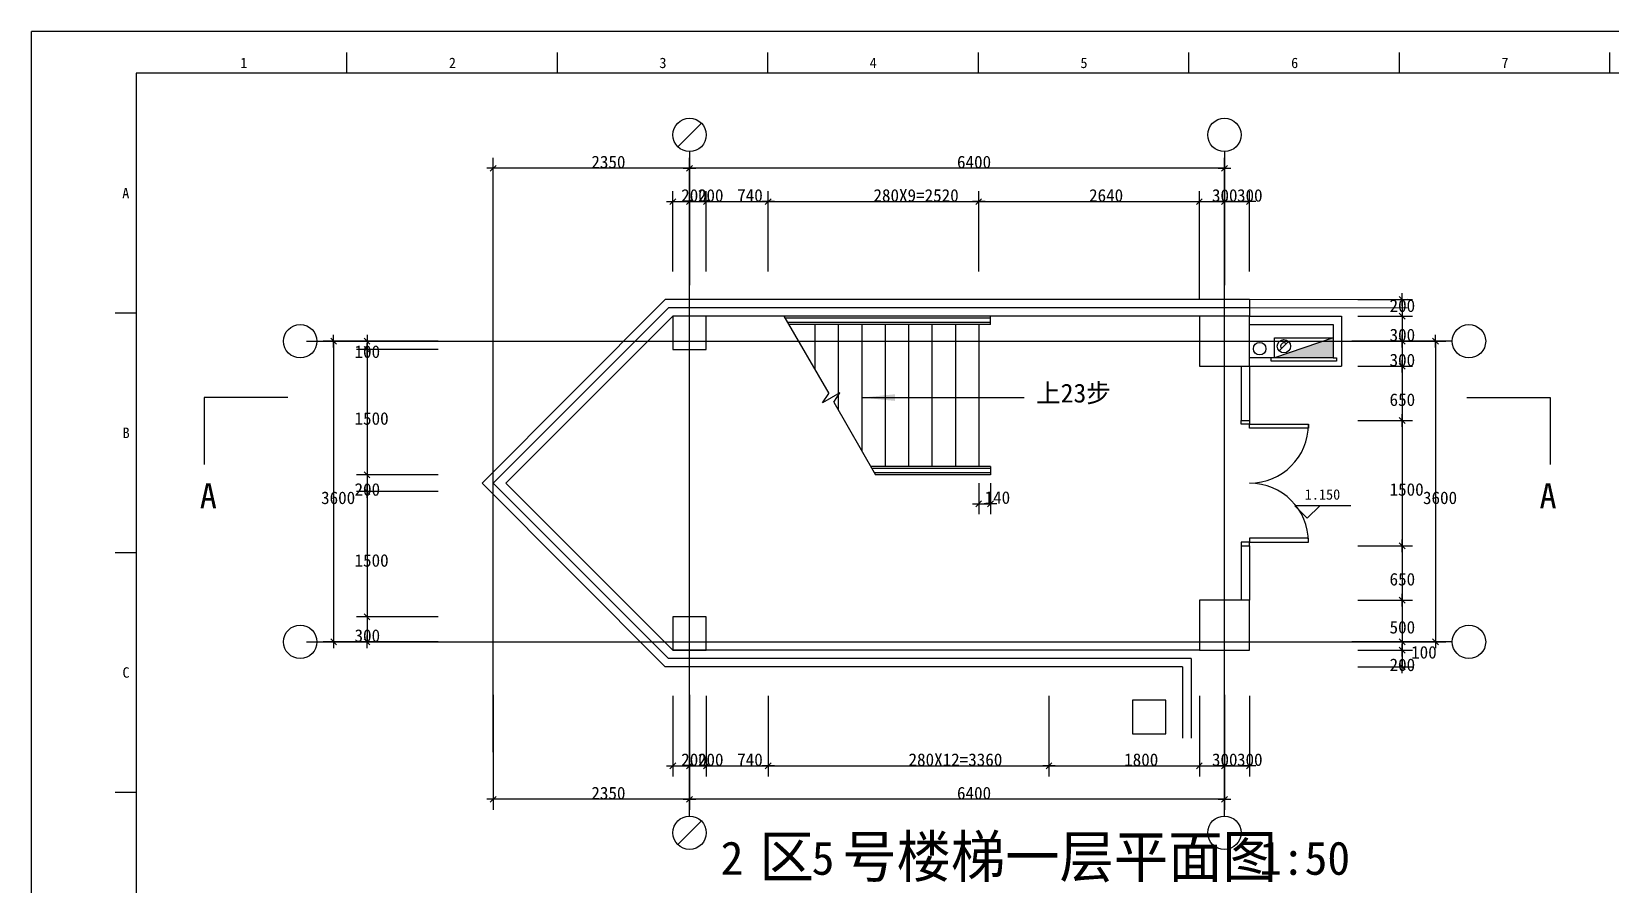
# Model space of a CAD drawing. Header units: metres. Extents: x 352702 to 394752, y -5269 to 24431.
# Drawn here: x 352702 to 371592, y 14218 to 24431 of the extents above; entities that cross this region are included whole.
import ezdxf

# ---------------------------------------------------------------- set-up
doc = ezdxf.new("R2010")
doc.units = ezdxf.units.M
for name, color, linetype in [('_KTI_CONTROL', 7, 'Continuous'), ('AXIS', 3, 'Continuous'), ('COLUMN', 1, 'Continuous'), ('DOTE', 251, 'Continuous'), ('PUB_DIM', 3, 'Continuous'), ('SB', 2, 'Continuous'), ('STAIR1', 4, 'Continuous'), ('TEXT', 7, 'Continuous'), ('TK', 9, 'Continuous'), ('WINDOW', 142, 'Continuous'), ('文字', 21, 'Continuous'), ('标注', 3, 'Continuous')]:
    doc.layers.add(name, color=color, linetype=linetype)

# ---------------------------------------------------------------- blocks, each defined once
blk = doc.blocks.new('_DIMX')
blk.add_line((-150, 0), (150, 0))
blk.add_lwpolyline([(-70, -70), (70, 70)])

msp = doc.modelspace()

# ---------------------------------------------------------------- linework, layer by layer
for p, q in [((360432.81, 23052.89), (360715.65, 23335.73)), ((360774.23, 21023.16), (360374.23, 21023.16)), ((360374.23, 21023.16), (360374.23, 20623.16)), ((360774.23, 20623.16), (360774.23, 21023.16)), ((367274.23, 21023.16), (366674.23, 21023.16)), ((366674.23, 21023.16), (366674.23, 20423.16)), ((367274.23, 21023.16), (368374.23, 21023.16)), ((367274.23, 20423.16), (367274.23, 21023.16)), ((368374.23, 21023.16), (368374.23, 20423.16)), ((367274.23, 20923.16), (368274.23, 20923.16)), ((368274.23, 20923.16), (368274.23, 20523.16)), ((360374.23, 20623.16), (360774.23, 20623.16)), ((366674.23, 20423.16), (367274.23, 20423.16)), ((368274.23, 20523.16), (367274.23, 20523.16)), ((367274.23, 20423.16), (368374.23, 20423.16)), ((367274.23, 17623.16), (366674.23, 17623.16)), ((366674.23, 17623.16), (366674.23, 17023.16)), ((367274.23, 17023.16), (367274.23, 17623.16)), ((360774.23, 17423.16), (360374.23, 17423.16)), ((360374.23, 17423.16), (360374.23, 17023.16)), ((360774.23, 17023.16), (360774.23, 17423.16)), ((360374.23, 17023.16), (360774.23, 17023.16)), ((366674.23, 17023.16), (367274.23, 17023.16)), ((366274.23, 16423.16), (365874.23, 16423.16)), ((365874.23, 16423.16), (365874.23, 16023.16)), ((366274.23, 16023.16), (366274.23, 16423.16)), ((365874.23, 16023.16), (366274.23, 16023.16)), ((360432.81, 14695.92), (360715.65, 14978.76))]:
    msp.add_line(p, q)
for points in [[(367172.23, 19773.16), (367274.23, 19773.16), (367274.23, 19728.16), (367172.23, 19728.16)], [(367274.23, 19728.16), (367979.23, 19728.16), (367979.23, 19683.16), (367274.23, 19683.16)], [(367274.23, 18318.16), (367979.23, 18318.16), (367979.23, 18363.16), (367274.23, 18363.16)], [(367172.23, 18273.16), (367274.23, 18273.16), (367274.23, 18318.16), (367172.23, 18318.16)]]:
    msp.add_lwpolyline(points, close=True)
for centre, radius in [((360574.23, 23194.31), 200), ((366974.23, 23194.31), 200), ((355915.58, 20723.16), 200), ((369899.64, 20723.16), 200), ((367395.92, 20633.36), 75), ((355915.58, 17123.16), 200), ((369899.64, 17123.16), 200), ((360574.23, 14837.34), 200), ((366974.23, 14837.34), 200)]:
    msp.add_circle(centre, radius)
for centre, start, end in [((367274.23, 19728.16), 270, 0), ((367274.23, 18318.16), 0, 90)]:
    msp.add_arc(centre, 705, start, end)
msp.add_solid([(362634.23, 20048.16), (363034.23, 20008.16), (363034.23, 20088.16)])
at = {"layer": '_KTI_CONTROL'}
msp.add_lwpolyline([(367964.35, 18602.65), (367964.35, 18602.65)], dxfattribs=at)
at = {"layer": 'AXIS'}
for p, q in [((358224.23, 21543.81), (358224.23, 22919.31)), ((360574.23, 22994.31), (360574.23, 21393.81)), ((360574.23, 21543.81), (360574.23, 22919.31)), ((360574.23, 21543.81), (360574.23, 22919.31)), ((366974.23, 22994.31), (366974.23, 21393.81)), ((366974.23, 21543.81), (366974.23, 22919.31)), ((360573.73, 22794.31), (358224.73, 22794.31)), ((366973.73, 22794.31), (360574.73, 22794.31)), ((360374.23, 21556.31), (360374.23, 22519.31)), ((360574.23, 21556.31), (360574.23, 22519.31)), ((360574.23, 21556.31), (360574.23, 22519.31)), ((360774.23, 21556.31), (360774.23, 22519.31)), ((360774.23, 21556.31), (360774.23, 22519.31)), ((361514.23, 21556.31), (361514.23, 22519.31)), ((361514.23, 21556.31), (361514.23, 22519.31)), ((364034.23, 21556.31), (364034.23, 22519.31)), ((364034.23, 21556.31), (364034.23, 22519.31)), ((366674.23, 21556.31), (366674.23, 22519.31)), ((366674.23, 21556.31), (366674.23, 22519.31)), ((366974.23, 21556.31), (366974.23, 22519.31)), ((366974.23, 21556.31), (366974.23, 22519.31)), ((367274.23, 21556.31), (367274.23, 22519.31)), ((360373.73, 22394.31), (360373.23, 22394.31)), ((360374.23, 22394.31), (360574.23, 22394.31)), ((360573.73, 22394.31), (360573.23, 22394.31)), ((360574.23, 22394.31), (360774.23, 22394.31)), ((360574.73, 22394.31), (360575.23, 22394.31)), ((360774.73, 22394.31), (361513.73, 22394.31)), ((360774.73, 22394.31), (360775.23, 22394.31)), ((361514.73, 22394.31), (364033.73, 22394.31)), ((364034.73, 22394.31), (366673.73, 22394.31)), ((366673.73, 22394.31), (366673.23, 22394.31)), ((366674.23, 22394.31), (366974.23, 22394.31)), ((366973.73, 22394.31), (366973.23, 22394.31)), ((366974.23, 22394.31), (367274.23, 22394.31)), ((366974.73, 22394.31), (366975.23, 22394.31)), ((367274.73, 22394.31), (367275.23, 22394.31)), ((368568.37, 21223.38), (369224.64, 21223.38)), ((369099.64, 21222.88), (369099.64, 21023.66)), ((368568.27, 21023.16), (369224.64, 21023.16)), ((368568.27, 21023.16), (369224.64, 21023.16)), ((369099.64, 21023.66), (369099.64, 21024.16)), ((369099.64, 21023.16), (369099.64, 20723.16)), ((356115.58, 20723.16), (357715.58, 20723.16)), ((357565.58, 20723.16), (356190.58, 20723.16)), ((356315.58, 20722.66), (356315.58, 17123.66)), ((357565.58, 20723.16), (356590.58, 20723.16)), ((357565.58, 20623.16), (356590.58, 20623.16)), ((357565.58, 20623.16), (356590.58, 20623.16)), ((356715.58, 20723.66), (356715.58, 20724.16)), ((356715.58, 20723.16), (356715.58, 20623.16)), ((356715.58, 20622.66), (356715.58, 19123.66)), ((356715.58, 20622.66), (356715.58, 20622.16)), ((369699.64, 20723.16), (368499.64, 20723.16)), ((368568.27, 20723.16), (369224.64, 20723.16)), ((368568.27, 20723.16), (369224.64, 20723.16)), ((368649.64, 20723.16), (369624.64, 20723.16)), ((369099.64, 20723.66), (369099.64, 20724.16)), ((369099.64, 20723.16), (369099.64, 20423.16)), ((369099.64, 20722.66), (369099.64, 20722.16)), ((369499.64, 20722.66), (369499.64, 17123.66)), ((368568.27, 20423.16), (369224.64, 20423.16)), ((368568.27, 20423.16), (369224.64, 20423.16)), ((369099.64, 20422.66), (369099.64, 19773.66)), ((369099.64, 20422.66), (369099.64, 20422.16)), ((368568.27, 19773.16), (369224.64, 19773.16)), ((368568.27, 19773.16), (369224.64, 19773.16)), ((369099.64, 19772.66), (369099.64, 18273.66)), ((357565.58, 19123.16), (356590.58, 19123.16)), ((357565.58, 19123.16), (356590.58, 19123.16)), ((356715.58, 19123.66), (356715.58, 19124.16)), ((356715.58, 19123.16), (356715.58, 18923.16)), ((357565.58, 18923.16), (356590.58, 18923.16)), ((357565.58, 18923.16), (356590.58, 18923.16)), ((356715.58, 18922.66), (356715.58, 18922.16)), ((356715.58, 18922.66), (356715.58, 17423.66)), ((364034.23, 19023.16), (364034.23, 18651.21)), ((364174.23, 19023.16), (364174.23, 18651.21)), ((364033.73, 18776.21), (364033.23, 18776.21)), ((364034.23, 18776.21), (364174.23, 18776.21)), ((364174.73, 18776.21), (364175.23, 18776.21)), ((368568.27, 18273.16), (369224.64, 18273.16)), ((368568.27, 18273.16), (369224.64, 18273.16)), ((369099.64, 18272.66), (369099.64, 17623.66)), ((368568.27, 17623.16), (369224.64, 17623.16)), ((368568.27, 17623.16), (369224.64, 17623.16)), ((369099.64, 17622.66), (369099.64, 17123.66)), ((357565.58, 17423.16), (356590.58, 17423.16)), ((357565.58, 17423.16), (356590.58, 17423.16)), ((356715.58, 17423.66), (356715.58, 17424.16)), ((356715.58, 17423.16), (356715.58, 17123.16)), ((356115.58, 17123.16), (357715.58, 17123.16)), ((357565.58, 17123.16), (356190.58, 17123.16)), ((357565.58, 17123.16), (356590.58, 17123.16)), ((356715.58, 17122.66), (356715.58, 17122.16)), ((369699.64, 17123.16), (368499.64, 17123.16)), ((368568.27, 17123.16), (369224.64, 17123.16)), ((368568.27, 17123.16), (369224.64, 17123.16)), ((368568.27, 17023.16), (369224.64, 17023.16)), ((368568.27, 17023.16), (369224.64, 17023.16)), ((368649.64, 17123.16), (369624.64, 17123.16)), ((369099.64, 17123.66), (369099.64, 17124.16)), ((369099.64, 17123.16), (369099.64, 17023.16)), ((369099.64, 17123.16), (369099.64, 17023.16)), ((369099.64, 17023.66), (369099.64, 17024.16)), ((369099.64, 17023.16), (369099.64, 16823.16)), ((369099.64, 17022.66), (369099.64, 17022.16)), ((368568.27, 16823.16), (369224.64, 16823.16)), ((369099.64, 16822.66), (369099.64, 16822.16)), ((360574.23, 15037.34), (360574.23, 16637.84)), ((366974.23, 15037.34), (366974.23, 16637.84)), ((358224.23, 16487.84), (358224.23, 15112.34)), ((360374.23, 16475.34), (360374.23, 15512.34)), ((360574.23, 16487.84), (360574.23, 15112.34)), ((360574.23, 16487.84), (360574.23, 15112.34)), ((360574.23, 16475.34), (360574.23, 15512.34)), ((360574.23, 16475.34), (360574.23, 15512.34)), ((360774.23, 16475.34), (360774.23, 15512.34)), ((360774.23, 16475.34), (360774.23, 15512.34)), ((361514.23, 16475.34), (361514.23, 15512.34)), ((361514.23, 16475.34), (361514.23, 15512.34)), ((364874.23, 16475.34), (364874.23, 15512.34)), ((364874.23, 16475.34), (364874.23, 15512.34)), ((366674.23, 16475.34), (366674.23, 15512.34)), ((366674.23, 16475.34), (366674.23, 15512.34)), ((366974.23, 16487.84), (366974.23, 15112.34)), ((366974.23, 16475.34), (366974.23, 15512.34)), ((366974.23, 16475.34), (366974.23, 15512.34)), ((367274.23, 16475.34), (367274.23, 15512.34)), ((360373.73, 15637.34), (360373.23, 15637.34)), ((360374.23, 15637.34), (360574.23, 15637.34)), ((360573.73, 15637.34), (360573.23, 15637.34)), ((360574.23, 15637.34), (360774.23, 15637.34)), ((360574.73, 15637.34), (360575.23, 15637.34)), ((360774.73, 15637.34), (360775.23, 15637.34)), ((360774.73, 15637.34), (361513.73, 15637.34)), ((361514.73, 15637.34), (364873.73, 15637.34)), ((364874.73, 15637.34), (366673.73, 15637.34)), ((366673.73, 15637.34), (366673.23, 15637.34)), ((366674.23, 15637.34), (366974.23, 15637.34)), ((366973.73, 15637.34), (366973.23, 15637.34)), ((366974.23, 15637.34), (367274.23, 15637.34)), ((366974.73, 15637.34), (366975.23, 15637.34)), ((367274.73, 15637.34), (367275.23, 15637.34)), ((360573.73, 15237.34), (358224.73, 15237.34)), ((366973.73, 15237.34), (360574.73, 15237.34))]:
    msp.add_line(p, q, dxfattribs=at)
at = {"layer": 'COLUMN'}
for p, q in [((355766.02, 20048.16), (354766.02, 20048.16)), ((354766.02, 20048.16), (354766.02, 19248.16)), ((369872.35, 20048.16), (370872.35, 20048.16)), ((370872.35, 20048.16), (370872.35, 19248.16))]:
    msp.add_line(p, q, dxfattribs=at)
at = {"layer": 'DOTE'}
for p, q in [((358224.23, 15800.09), (358224.23, 22294.31)), ((360574.23, 15737.34), (360574.23, 22294.31)), ((366974.23, 15737.34), (366974.23, 22294.31)), ((355990.94, 20723.16), (369338.17, 20723.16)), ((355990.94, 17123.16), (369338.17, 17123.16))]:
    msp.add_line(p, q, dxfattribs=at)
at = {"layer": 'PUB_DIM'}
msp.add_line((362634.23, 20048.16), (364577.67, 20048.16), dxfattribs=at)
at = {"layer": 'SB'}
for p, q in [((368274.23, 20763.16), (367574.23, 20523.16)), ((367742.48, 20719.18), (367629.34, 20606.04)), ((367574.23, 20523.16), (367532.23, 20523.16)), ((367532.23, 20486.17), (367532.23, 20523.16)), ((368314.46, 20486.17), (367532.23, 20486.17)), ((368274.23, 20523.16), (368314.46, 20523.16)), ((368314.46, 20523.16), (368314.46, 20486.17))]:
    msp.add_line(p, q, dxfattribs=at)
msp.add_lwpolyline([(368274.23, 20763.16), (368274.23, 20523.16), (367574.23, 20523.16), (367574.23, 20763.16)], close=True, dxfattribs=at)
msp.add_lwpolyline([(367714.19, 20690.89, 0.67), (367645.91, 20662.61, 0.2), (367657.62, 20634.33, 1)], format="xyb", dxfattribs=at)
msp.add_circle((367685.91, 20662.61), 80, dxfattribs=at)
msp.add_solid([(368274.23, 20523.16), (368274.23, 20763.16), (367574.23, 20523.16)], dxfattribs=at)
at = {"layer": 'STAIR1'}
for p, q in [((358374.23, 19023.16), (360374.23, 21023.16)), ((366674.23, 21023.16), (360774.23, 21023.16)), ((361703.85, 21023.16), (362239.22, 20095.88)), ((364174.23, 20998.16), (361718.28, 20998.16)), ((366674.23, 21023.16), (362266.68, 21023.16)), ((366674.23, 21023.16), (362266.68, 21023.16)), ((364174.23, 20923.16), (364174.23, 21023.16)), ((364174.23, 20948.16), (361747.15, 20948.16)), ((364174.23, 20923.16), (361761.59, 20923.16)), ((362074.23, 20923.16), (362074.23, 20381.65)), ((362354.23, 20923.16), (362354.23, 19896.67)), ((362634.23, 20923.16), (362634.23, 19411.7)), ((362914.23, 20923.16), (362914.23, 19223.16)), ((363194.23, 20923.16), (363194.23, 19223.16)), ((363474.23, 20923.16), (363474.23, 19223.16)), ((363754.23, 20923.16), (363754.23, 19223.16)), ((364034.23, 20923.16), (364034.23, 19223.16)), ((362373.14, 20103.92), (362165.29, 19983.92)), ((362165.29, 19983.92), (362239.22, 20095.88)), ((362299.22, 19991.95), (362373.14, 20103.92)), ((362299.22, 19991.95), (362800.82, 19123.16)), ((364174.23, 19223.16), (362743.08, 19223.16)), ((364174.23, 19198.16), (362757.51, 19198.16)), ((364174.23, 19148.16), (362786.38, 19148.16)), ((364174.23, 19123.16), (362800.82, 19123.16)), ((364174.23, 19223.16), (364174.23, 19123.16)), ((358374.23, 19023.16), (360374.23, 17023.16)), ((366674.23, 17023.16), (360374.23, 17023.16))]:
    msp.add_line(p, q, dxfattribs=at)
at = {"layer": 'TK'}
for p, q in [((394751.64, 24431.42), (352701.64, 24431.42)), ((352701.64, -5268.58), (352701.64, 24431.42)), ((356470.39, 24181.42), (356470.39, 23931.42)), ((358989.14, 24181.42), (358989.14, 23931.42)), ((361507.89, 24181.42), (361507.89, 23931.42)), ((364026.64, 24181.42), (364026.64, 23931.42)), ((366545.39, 24181.42), (366545.39, 23931.42)), ((369064.14, 24181.42), (369064.14, 23931.42)), ((371582.89, 24181.42), (371582.89, 23931.42)), ((353701.64, 21061.42), (353951.64, 21061.42)), ((353701.64, 18191.42), (353951.64, 18191.42)), ((353701.64, 15321.42), (353951.64, 15321.42))]:
    msp.add_line(p, q, dxfattribs=at)
msp.add_lwpolyline([(394251.64, 23931.42), (353951.64, 23931.42), (353951.64, -4768.58), (394251.64, -4768.58)], close=True, dxfattribs=at)
at = {"layer": 'WINDOW'}
for p, q in [((358091.39, 19023.16), (360282.81, 21223.16)), ((367274.23, 21223.16), (360282.81, 21223.16)), ((367274.23, 21223.16), (369159.4, 21225.16)), ((367274.23, 21223.16), (367274.23, 21023.16)), ((358224.23, 19023.16), (360324.23, 21123.16)), ((367274.23, 21123.16), (360324.23, 21123.16)), ((367274.23, 21123.16), (369159.4, 21125.16)), ((367174.23, 20423.16), (367174.23, 19773.16)), ((367274.23, 20423.16), (367274.23, 19773.16)), ((367174.23, 19773.16), (367274.23, 19773.16)), ((358091.39, 19023.16), (360282.81, 16823.16)), ((358224.23, 19023.16), (360324.23, 16923.16)), ((367174.23, 18273.16), (367174.23, 17623.16)), ((367174.23, 18273.16), (367274.23, 18273.16)), ((367274.23, 18273.16), (367274.23, 17623.16)), ((366474.23, 16823.16), (360282.81, 16823.16)), ((366574.23, 16923.16), (360324.23, 16923.16)), ((366474.23, 16823.16), (366474.23, 15969.76)), ((366574.23, 16923.16), (366574.23, 15969.76))]:
    msp.add_line(p, q, dxfattribs=at)
at = {"layer": '文字'}
msp.add_line((366674.23, 21223.16), (366674.23, 21728.05), dxfattribs=at)
at = {"layer": '标注'}
for p, q in [((367964.35, 18752.65), (367814.35, 18752.65)), ((367814.35, 18752.65), (367964.35, 18602.65)), ((368487.14, 18752.65), (367964.35, 18752.65)), ((368114.35, 18752.65), (367964.35, 18602.65))]:
    msp.add_line(p, q, dxfattribs=at)

# ---------------------------------------------------------------- block references
at = {"layer": 'AXIS', "xscale": 0.5, "yscale": 0.5, "zscale": 0.5}
for p, rotation in [((358224.23, 22794.31), 180), ((360574.23, 22794.31), 180), ((360574.23, 22394.31), 180), ((360774.23, 22394.31), 180), ((360774.23, 22394.31), 180), ((361514.23, 22394.31), 180), ((364034.23, 22394.31), 180), ((366974.23, 22394.31), 180), ((367274.23, 22394.31), 180), ((369099.64, 21223.38), 90), ((369099.64, 21023.16), 270), ((369099.64, 21023.16), 270), ((356315.58, 20723.16), 90), ((356715.58, 20723.16), 270), ((369099.64, 20723.16), 270), ((369099.64, 20723.16), 90), ((369499.64, 20723.16), 90), ((356715.58, 20623.16), 90), ((356715.58, 20623.16), 90), ((369099.64, 20423.16), 90), ((369099.64, 20423.16), 90), ((369099.64, 19773.16), 90), ((369099.64, 19773.16), 270), ((356715.58, 19123.16), 270), ((356715.58, 19123.16), 270), ((356715.58, 18923.16), 90), ((356715.58, 18923.16), 90), ((364174.23, 18776.21), 180), ((369099.64, 18273.16), 270), ((369099.64, 18273.16), 90), ((369099.64, 17623.16), 270), ((369099.64, 17623.16), 90), ((356715.58, 17423.16), 270), ((356715.58, 17423.16), 270), ((356315.58, 17123.16), 270), ((356715.58, 17123.16), 90), ((369099.64, 17123.16), 270), ((369099.64, 17123.16), 270), ((369499.64, 17123.16), 270), ((369099.64, 17023.16), 90), ((369099.64, 17023.16), 270), ((369099.64, 16823.16), 90), ((360574.23, 15637.34), 180), ((360774.23, 15637.34), 180), ((360774.23, 15637.34), 180), ((361514.23, 15637.34), 180), ((364874.23, 15637.34), 180), ((366974.23, 15637.34), 180), ((367274.23, 15637.34), 180), ((358224.23, 15237.34), 180), ((360574.23, 15237.34), 180)]:
    msp.add_blockref('_DIMX', p, dxfattribs=dict(at, rotation=rotation))
for p in [(360574.23, 22794.31), (366974.23, 22794.31), (360374.23, 22394.31), (360574.23, 22394.31), (361514.23, 22394.31), (364034.23, 22394.31), (366674.23, 22394.31), (366674.23, 22394.31), (366974.23, 22394.31), (364034.23, 18776.21), (360374.23, 15637.34), (360574.23, 15637.34), (361514.23, 15637.34), (364874.23, 15637.34), (366674.23, 15637.34), (366674.23, 15637.34), (366974.23, 15637.34), (360574.23, 15237.34), (366974.23, 15237.34)]:
    msp.add_blockref('_DIMX', p, dxfattribs=at)

# ---------------------------------------------------------------- texts
at = {"layer": 'AXIS', "char_height": 150, "attachment_point": 1}
for s, insert in [('\\A1;2350', (359399.23, 22944.31)), ('\\A1;6400', (363774.23, 22944.31)), ('\\A1;200', (360474.23, 22544.31)), ('\\A1;200', (360674.23, 22544.31)), ('\\A1;740', (361144.23, 22544.31)), ('\\A1;280X9=2520', (362774.23, 22544.31)), ('\\A1;2640', (365354.23, 22544.31)), ('\\A1;300', (366824.23, 22544.31)), ('\\A1;300', (367124.23, 22544.31)), ('\\A1;200', (368949.63, 21223.35)), ('\\A1;300', (368949.64, 20873.16)), ('\\A1;100', (356565.58, 20673.16)), ('\\A1;300', (368949.64, 20573.16)), ('\\A1;650', (368949.64, 20098.16)), ('\\A1;1500', (356565.58, 19873.16)), ('\\A1;3600', (356165.58, 18923.16)), ('\\A1;200', (356565.58, 19023.16)), ('\\A1;140', (364104.23, 18926.21)), ('\\A1;1500', (368949.64, 19023.16)), ('\\A1;3600', (369349.64, 18923.16)), ('\\A1;1500', (356565.58, 18173.16)), ('\\A1;650', (368949.64, 17948.16)), ('\\A1;300', (356565.58, 17273.16)), ('\\A1;500', (368949.64, 17373.16)), ('\\A1;100', (369207.83, 17073.16)), ('\\A1;200', (368949.64, 16923.16)), ('\\A1;200', (360474.23, 15787.34)), ('\\A1;200', (360674.23, 15787.34)), ('\\A1;740', (361144.23, 15787.34)), ('\\A1;280X12=3360', (363194.23, 15787.34)), ('\\A1;1800', (365774.23, 15787.34)), ('\\A1;300', (366824.23, 15787.34)), ('\\A1;300', (367124.23, 15787.34)), ('\\A1;2350', (359399.23, 15387.34)), ('\\A1;6400', (363774.23, 15387.34))]:
    msp.add_mtext(s, dxfattribs=dict(at, insert=insert))
at = {"layer": 'TEXT'}
for s, height, p in [('区 号楼梯一层平面图', 500, (361411.09, 14302.33)), ('2', 400, (360946.16, 14333.66)), ('5', 400, (362034.97, 14333.66)), ('1:50', 400, (367389.61, 14333.66))]:
    msp.add_text(s, height=height, dxfattribs=at).set_placement(p)
at = {"layer": 'TK'}
for s, p in [('1', (355198.37, 23993.92)), ('2', (357694.35, 23993.92)), ('3', (360213.1, 23993.92)), ('4', (362729.32, 23993.92)), ('5', (365250.6, 23993.92)), ('6', (367771.88, 23993.92)), ('7', (370288.1, 23993.92)), ('A', (353786.17, 22433.92)), ('B', (353791.23, 19563.92)), ('C', (353788.7, 16693.92))]:
    msp.add_text(s, height=125, dxfattribs=at).set_placement(p)
at = {"layer": '文字'}
for s, height, p in [('上23步', 225, (364722.23, 19989.44)), ('A', 300, (354714.42, 18723.08)), ('A', 300, (370743.95, 18723.08))]:
    msp.add_text(s, height=height, dxfattribs=at).set_placement(p)
at = {"layer": '标注'}
msp.add_text('1.150', height=125, dxfattribs=at).set_placement((367934.47, 18825.56))

doc.saveas('drawing.dxf')
